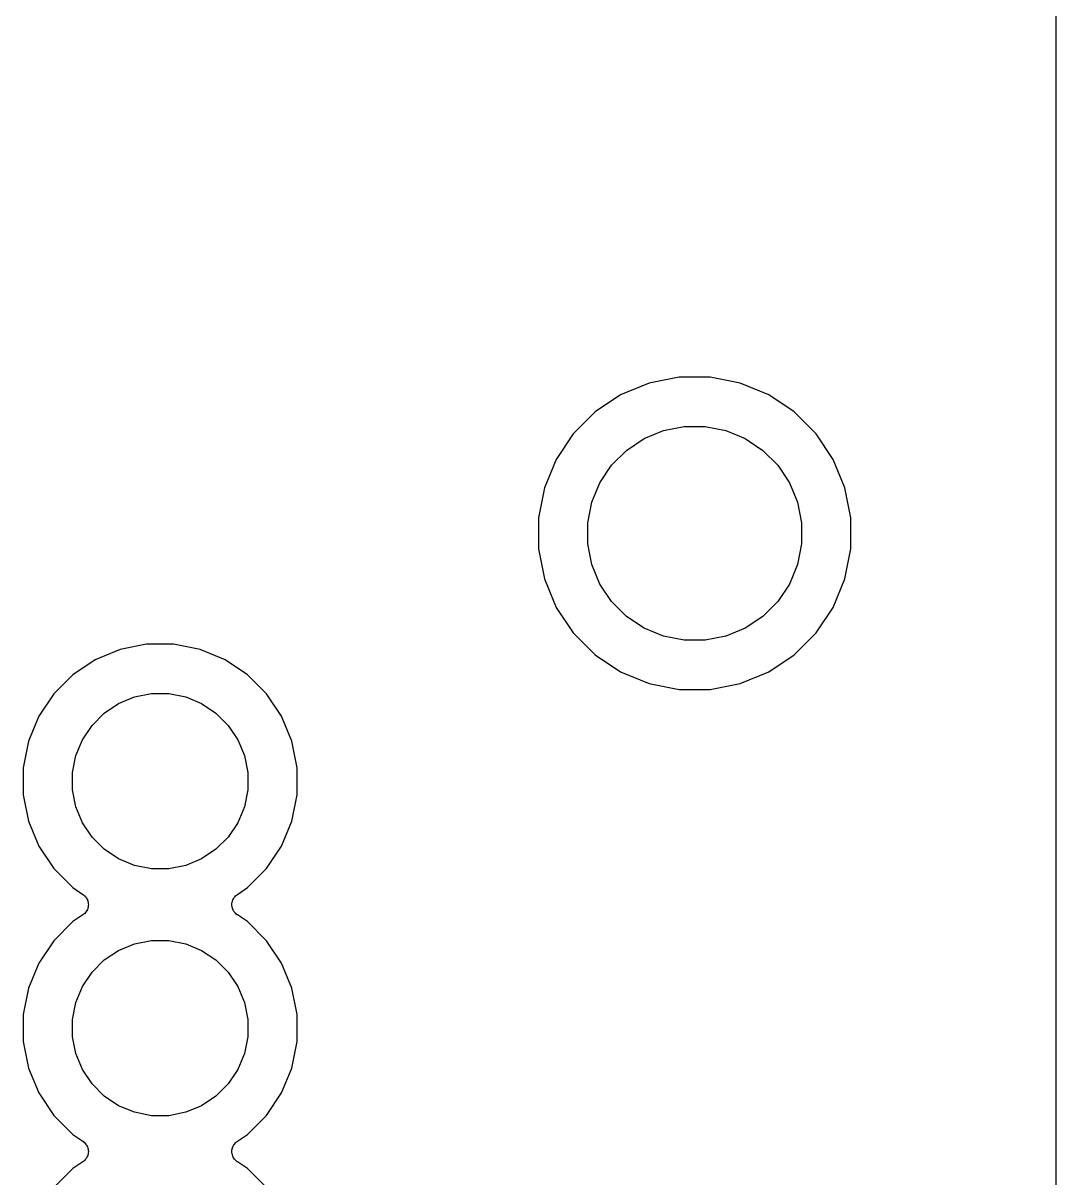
# Model space of a CAD drawing. Extents: x 0.81 to 4.31, y -4.31 to -0.81.
# Drawn here: x 3.8914 to 4.3097, y -2.4658 to -1.998 of the extents above; entities that cross this region are included whole.
import ezdxf

# ---------------------------------------------------------------- set-up
doc = ezdxf.new("R2010")
doc.units = 0
doc.header["$MEASUREMENT"] = 0
doc.layers.add('BLACK', color=7, linetype='CONTINUOUS')

msp = doc.modelspace()

# ---------------------------------------------------------------- linework, layer by layer
at = {"layer": 'BLACK', "linetype": 'CONTINUOUS'}
for p, q in [((4.30972, -1.65098), (4.30972, -3.53494)), ((4.15715, -2.14142), (4.14492, -2.14385)), ((4.16962, -2.14142), (4.15715, -2.14142)), ((4.18185, -2.14385), (4.16962, -2.14142)), ((4.14492, -2.14385), (4.1334, -2.14862)), ((4.19337, -2.14862), (4.18185, -2.14385)), ((4.1334, -2.14862), (4.12303, -2.15555)), ((4.20374, -2.15555), (4.19337, -2.14862)), ((4.12303, -2.15555), (4.11421, -2.16437)), ((4.21256, -2.16437), (4.20374, -2.15555)), ((4.11421, -2.16437), (4.10728, -2.17474)), ((4.14287, -2.16635), (4.15075, -2.16308)), ((4.15075, -2.16308), (4.15912, -2.16142)), ((4.15912, -2.16142), (4.16765, -2.16142)), ((4.16765, -2.16142), (4.17602, -2.16308)), ((4.17602, -2.16308), (4.1839, -2.16635)), ((4.21949, -2.17474), (4.21256, -2.16437)), ((4.13578, -2.17109), (4.14287, -2.16635)), ((4.1839, -2.16635), (4.19099, -2.17109)), ((4.10728, -2.17474), (4.10251, -2.18626)), ((4.12975, -2.17712), (4.13578, -2.17109)), ((4.19099, -2.17109), (4.19702, -2.17712)), ((4.22426, -2.18626), (4.21949, -2.17474)), ((4.12501, -2.18421), (4.12975, -2.17712)), ((4.19702, -2.17712), (4.20176, -2.18421)), ((4.12174, -2.19209), (4.12501, -2.18421)), ((4.20176, -2.18421), (4.20503, -2.19209)), ((4.10251, -2.18626), (4.10008, -2.19849)), ((4.22669, -2.19849), (4.22426, -2.18626)), ((4.12008, -2.20046), (4.12174, -2.19209)), ((4.20503, -2.19209), (4.20669, -2.20046)), ((4.10008, -2.19849), (4.10008, -2.21096)), ((4.22669, -2.21096), (4.22669, -2.19849)), ((4.12008, -2.20899), (4.12008, -2.20046)), ((4.20669, -2.20046), (4.20669, -2.20899)), ((4.10008, -2.21096), (4.10251, -2.22319)), ((4.12174, -2.21736), (4.12008, -2.20899)), ((4.20669, -2.20899), (4.20503, -2.21736)), ((4.22426, -2.22319), (4.22669, -2.21096)), ((4.12501, -2.22524), (4.12174, -2.21736)), ((4.20503, -2.21736), (4.20176, -2.22524)), ((4.10251, -2.22319), (4.10728, -2.23471)), ((4.12975, -2.23233), (4.12501, -2.22524)), ((4.20176, -2.22524), (4.19702, -2.23233)), ((4.21949, -2.23471), (4.22426, -2.22319)), ((4.10728, -2.23471), (4.11421, -2.24508)), ((4.13578, -2.23836), (4.12975, -2.23233)), ((4.19702, -2.23233), (4.19099, -2.23836)), ((4.21256, -2.24508), (4.21949, -2.23471)), ((4.14287, -2.2431), (4.13578, -2.23836)), ((4.19099, -2.23836), (4.1839, -2.2431)), ((4.11421, -2.24508), (4.12303, -2.2539)), ((4.15075, -2.24637), (4.14287, -2.2431)), ((4.1839, -2.2431), (4.17602, -2.24637)), ((4.20374, -2.2539), (4.21256, -2.24508)), ((3.94138, -2.24962), (3.93066, -2.25175)), ((3.95232, -2.24962), (3.94138, -2.24962)), ((3.96304, -2.25175), (3.95232, -2.24962)), ((4.15912, -2.24803), (4.15075, -2.24637)), ((4.16765, -2.24803), (4.15912, -2.24803)), ((4.17602, -2.24637), (4.16765, -2.24803)), ((3.93066, -2.25175), (3.92056, -2.25593)), ((3.97314, -2.25593), (3.96304, -2.25175)), ((4.12303, -2.2539), (4.1334, -2.26083)), ((4.19337, -2.26083), (4.20374, -2.2539)), ((3.92056, -2.25593), (3.91147, -2.26201)), ((3.98223, -2.26201), (3.97314, -2.25593)), ((3.91147, -2.26201), (3.90374, -2.26974)), ((3.98996, -2.26974), (3.98223, -2.26201)), ((4.1334, -2.26083), (4.14492, -2.2656)), ((4.18185, -2.2656), (4.19337, -2.26083)), ((4.14492, -2.2656), (4.15715, -2.26803)), ((4.15715, -2.26803), (4.16962, -2.26803)), ((4.16962, -2.26803), (4.18185, -2.2656)), ((3.90374, -2.26974), (3.89767, -2.27883)), ((3.93003, -2.27366), (3.9365, -2.27098)), ((3.9365, -2.27098), (3.94335, -2.26962)), ((3.94335, -2.26962), (3.95035, -2.26962)), ((3.95035, -2.26962), (3.95721, -2.27098)), ((3.95721, -2.27098), (3.96367, -2.27366)), ((3.99603, -2.27883), (3.98996, -2.26974)), ((3.91928, -2.28249), (3.92422, -2.27754)), ((3.92422, -2.27754), (3.93003, -2.27366)), ((3.96367, -2.27366), (3.96948, -2.27754)), ((3.96948, -2.27754), (3.97443, -2.28249)), ((3.89767, -2.27883), (3.89348, -2.28893)), ((3.91539, -2.2883), (3.91928, -2.28249)), ((3.97443, -2.28249), (3.97831, -2.2883)), ((4.00022, -2.28893), (3.99603, -2.27883)), ((3.89348, -2.28893), (3.89135, -2.29965)), ((3.91271, -2.29476), (3.91539, -2.2883)), ((3.97831, -2.2883), (3.98099, -2.29476)), ((4.00235, -2.29965), (4.00022, -2.28893)), ((3.91135, -2.30162), (3.91271, -2.29476)), ((3.98099, -2.29476), (3.98235, -2.30162)), ((3.89135, -2.29965), (3.89135, -2.31058)), ((4.00235, -2.31058), (4.00235, -2.29965)), ((3.91135, -2.30861), (3.91135, -2.30162)), ((3.98235, -2.30162), (3.98235, -2.30861)), ((3.89135, -2.31058), (3.89348, -2.32131)), ((3.91271, -2.31547), (3.91135, -2.30861)), ((3.98235, -2.30861), (3.98099, -2.31547)), ((4.00022, -2.32131), (4.00235, -2.31058)), ((3.91539, -2.32193), (3.91271, -2.31547)), ((3.98099, -2.31547), (3.97831, -2.32193)), ((3.89348, -2.32131), (3.89767, -2.33141)), ((3.91928, -2.32775), (3.91539, -2.32193)), ((3.97831, -2.32193), (3.97443, -2.32775)), ((3.99603, -2.33141), (4.00022, -2.32131)), ((3.92422, -2.33269), (3.91928, -2.32775)), ((3.97443, -2.32775), (3.96948, -2.33269)), ((3.89767, -2.33141), (3.90374, -2.3405)), ((3.93003, -2.33658), (3.92422, -2.33269)), ((3.96948, -2.33269), (3.96367, -2.33658)), ((3.98996, -2.3405), (3.99603, -2.33141)), ((3.9365, -2.33925), (3.93003, -2.33658)), ((3.96367, -2.33658), (3.95721, -2.33925)), ((3.90374, -2.3405), (3.91147, -2.34823)), ((3.94335, -2.34062), (3.9365, -2.33925)), ((3.95035, -2.34062), (3.94335, -2.34062)), ((3.95721, -2.33925), (3.95035, -2.34062)), ((3.98223, -2.34823), (3.98996, -2.3405)), ((3.91147, -2.34823), (3.91556, -2.35096)), ((3.97814, -2.35096), (3.98223, -2.34823)), ((3.91556, -2.35096), (3.9156, -2.35098)), ((3.9156, -2.35098), (3.9156, -2.35099)), ((3.9156, -2.35099), (3.9156, -2.35099)), ((3.9156, -2.35099), (3.91562, -2.351)), ((3.91562, -2.351), (3.91599, -2.35131)), ((3.91599, -2.35131), (3.91635, -2.35161)), ((3.91635, -2.35161), (3.91635, -2.35162)), ((3.91635, -2.35162), (3.91637, -2.35163)), ((3.91637, -2.35163), (3.91667, -2.352)), ((3.91667, -2.352), (3.91696, -2.35237)), ((3.91696, -2.35237), (3.91697, -2.35238)), ((3.91697, -2.35238), (3.91697, -2.35239)), ((3.91697, -2.35239), (3.91719, -2.35281)), ((3.91719, -2.35281), (3.91741, -2.35323)), ((3.97631, -2.35317), (3.97654, -2.35275)), ((3.97654, -2.35275), (3.97676, -2.35233)), ((3.97676, -2.35233), (3.97677, -2.35232)), ((3.97677, -2.35232), (3.97678, -2.35231)), ((3.97678, -2.35231), (3.97708, -2.35195)), ((3.97708, -2.35195), (3.97738, -2.35158)), ((3.97738, -2.35158), (3.97739, -2.35157)), ((3.97739, -2.35157), (3.9774, -2.35156)), ((3.9774, -2.35156), (3.97777, -2.35126)), ((3.97777, -2.35126), (3.97814, -2.35096)), ((3.91716, -2.35748), (3.91694, -2.3579)), ((3.91739, -2.35707), (3.91716, -2.35748)), ((3.9174, -2.35704), (3.91739, -2.35706)), ((3.91739, -2.35706), (3.91739, -2.35707)), ((3.91754, -2.35659), (3.9174, -2.35704)), ((3.91741, -2.35323), (3.91742, -2.35325)), ((3.91742, -2.35325), (3.91742, -2.35326)), ((3.91742, -2.35326), (3.91756, -2.35371)), ((3.91768, -2.35614), (3.91754, -2.35659)), ((3.91756, -2.35371), (3.91769, -2.35417)), ((3.91773, -2.35564), (3.91768, -2.35611)), ((3.91768, -2.35611), (3.91768, -2.35612)), ((3.91768, -2.35612), (3.91768, -2.35614)), ((3.91769, -2.35417), (3.91769, -2.35418)), ((3.91769, -2.35418), (3.9177, -2.35419)), ((3.9177, -2.35419), (3.91774, -2.35466)), ((3.91778, -2.35517), (3.91773, -2.35564)), ((3.91774, -2.35466), (3.91778, -2.35514)), ((3.91778, -2.35514), (3.91778, -2.35515)), ((3.91778, -2.35515), (3.91778, -2.35517)), ((3.97592, -2.35507), (3.97597, -2.3546)), ((3.97592, -2.35508), (3.97592, -2.35507)), ((3.97592, -2.3551), (3.97592, -2.35508)), ((3.97596, -2.35557), (3.97592, -2.3551)), ((3.976, -2.35604), (3.97596, -2.35557)), ((3.97597, -2.3546), (3.97602, -2.35413)), ((3.97601, -2.35605), (3.976, -2.35604)), ((3.97601, -2.35607), (3.97601, -2.35605)), ((3.97614, -2.35653), (3.97601, -2.35607)), ((3.97602, -2.3541), (3.97616, -2.35365)), ((3.97602, -2.35411), (3.97602, -2.3541)), ((3.97602, -2.35413), (3.97602, -2.35411)), ((3.97628, -2.35698), (3.97614, -2.35653)), ((3.97616, -2.35365), (3.9763, -2.35319)), ((3.97628, -2.35699), (3.97628, -2.35698)), ((3.97629, -2.357), (3.97628, -2.35699)), ((3.97651, -2.35742), (3.97629, -2.357)), ((3.9763, -2.35319), (3.97631, -2.35318)), ((3.97631, -2.35318), (3.97631, -2.35317)), ((3.97673, -2.35784), (3.97651, -2.35742)), ((3.91147, -2.36201), (3.90374, -2.36974)), ((3.91556, -2.35928), (3.91147, -2.36201)), ((3.91593, -2.35897), (3.91556, -2.35928)), ((3.9163, -2.35868), (3.91593, -2.35897)), ((3.91631, -2.35867), (3.9163, -2.35868)), ((3.91632, -2.35866), (3.91631, -2.35867)), ((3.91662, -2.35829), (3.91632, -2.35866)), ((3.91692, -2.35792), (3.91662, -2.35829)), ((3.91693, -2.35791), (3.91692, -2.35792)), ((3.91694, -2.3579), (3.91693, -2.35791)), ((3.97673, -2.35786), (3.97673, -2.35784)), ((3.97674, -2.35787), (3.97673, -2.35786)), ((3.97704, -2.35823), (3.97674, -2.35787)), ((3.97734, -2.35861), (3.97704, -2.35823)), ((3.97735, -2.35862), (3.97734, -2.35861)), ((3.97735, -2.35863), (3.97735, -2.35862)), ((3.97771, -2.35893), (3.97735, -2.35863)), ((3.97808, -2.35924), (3.97771, -2.35893)), ((3.9781, -2.35925), (3.97808, -2.35924)), ((3.97814, -2.35928), (3.9781, -2.35925)), ((3.9781, -2.35925), (3.9781, -2.35925)), ((3.9781, -2.35925), (3.9781, -2.35925)), ((3.98223, -2.36201), (3.97814, -2.35928)), ((3.98996, -2.36974), (3.98223, -2.36201)), ((3.90374, -2.36974), (3.89767, -2.37883)), ((3.93003, -2.37366), (3.9365, -2.37098)), ((3.9365, -2.37098), (3.94335, -2.36962)), ((3.94335, -2.36962), (3.95035, -2.36962)), ((3.95035, -2.36962), (3.95721, -2.37098)), ((3.95721, -2.37098), (3.96367, -2.37366)), ((3.99603, -2.37883), (3.98996, -2.36974)), ((3.92422, -2.37754), (3.93003, -2.37366)), ((3.96367, -2.37366), (3.96948, -2.37754)), ((3.89767, -2.37883), (3.89348, -2.38893)), ((3.91928, -2.38249), (3.92422, -2.37754)), ((3.96948, -2.37754), (3.97443, -2.38249)), ((4.00022, -2.38893), (3.99603, -2.37883)), ((3.91539, -2.3883), (3.91928, -2.38249)), ((3.97443, -2.38249), (3.97831, -2.3883)), ((3.89348, -2.38893), (3.89135, -2.39965)), ((3.91271, -2.39476), (3.91539, -2.3883)), ((3.97831, -2.3883), (3.98099, -2.39476)), ((4.00235, -2.39965), (4.00022, -2.38893)), ((3.91135, -2.40162), (3.91271, -2.39476)), ((3.98099, -2.39476), (3.98235, -2.40162)), ((3.89135, -2.39965), (3.89135, -2.41058)), ((4.00235, -2.41058), (4.00235, -2.39965)), ((3.91135, -2.40861), (3.91135, -2.40162)), ((3.98235, -2.40162), (3.98235, -2.40861)), ((3.91271, -2.41547), (3.91135, -2.40861)), ((3.98235, -2.40861), (3.98099, -2.41547)), ((3.89135, -2.41058), (3.89348, -2.42131)), ((4.00022, -2.42131), (4.00235, -2.41058)), ((3.91539, -2.42193), (3.91271, -2.41547)), ((3.98099, -2.41547), (3.97831, -2.42193)), ((3.89348, -2.42131), (3.89767, -2.43141)), ((3.91928, -2.42775), (3.91539, -2.42193)), ((3.97831, -2.42193), (3.97443, -2.42775)), ((3.99603, -2.43141), (4.00022, -2.42131)), ((3.92422, -2.43269), (3.91928, -2.42775)), ((3.97443, -2.42775), (3.96948, -2.43269)), ((3.89767, -2.43141), (3.90374, -2.4405)), ((3.98996, -2.4405), (3.99603, -2.43141)), ((3.93003, -2.43658), (3.92422, -2.43269)), ((3.9365, -2.43925), (3.93003, -2.43658)), ((3.96367, -2.43658), (3.95721, -2.43925)), ((3.96948, -2.43269), (3.96367, -2.43658)), ((3.90374, -2.4405), (3.91147, -2.44823)), ((3.94335, -2.44062), (3.9365, -2.43925)), ((3.95035, -2.44062), (3.94335, -2.44062)), ((3.95721, -2.43925), (3.95035, -2.44062)), ((3.98223, -2.44823), (3.98996, -2.4405)), ((3.91147, -2.44823), (3.91556, -2.45096)), ((3.91556, -2.45096), (3.9156, -2.45098)), ((3.9156, -2.45098), (3.9156, -2.45099)), ((3.9156, -2.45099), (3.9156, -2.45099)), ((3.9156, -2.45099), (3.91562, -2.451)), ((3.91562, -2.451), (3.91599, -2.45131)), ((3.97777, -2.45126), (3.97814, -2.45096)), ((3.97814, -2.45096), (3.98223, -2.44823)), ((3.91599, -2.45131), (3.91635, -2.45161)), ((3.91635, -2.45161), (3.91635, -2.45162)), ((3.91635, -2.45162), (3.91637, -2.45163)), ((3.91637, -2.45163), (3.91667, -2.452)), ((3.91667, -2.452), (3.91696, -2.45237)), ((3.91696, -2.45237), (3.91697, -2.45238)), ((3.91697, -2.45238), (3.91697, -2.45239)), ((3.91697, -2.45239), (3.91719, -2.45281)), ((3.91719, -2.45281), (3.91741, -2.45323)), ((3.91741, -2.45323), (3.91742, -2.45325)), ((3.91742, -2.45325), (3.91742, -2.45326)), ((3.91742, -2.45326), (3.91756, -2.45371)), ((3.91756, -2.45371), (3.91769, -2.45417)), ((3.91773, -2.45564), (3.91768, -2.45611)), ((3.91769, -2.45417), (3.91769, -2.45418)), ((3.91769, -2.45418), (3.9177, -2.45419)), ((3.9177, -2.45419), (3.91774, -2.45466)), ((3.91778, -2.45517), (3.91773, -2.45564)), ((3.91774, -2.45466), (3.91778, -2.45514)), ((3.91778, -2.45514), (3.91778, -2.45515)), ((3.91778, -2.45515), (3.91778, -2.45517)), ((3.97592, -2.45507), (3.97597, -2.4546)), ((3.97592, -2.45508), (3.97592, -2.45507)), ((3.97592, -2.4551), (3.97592, -2.45508)), ((3.97596, -2.45557), (3.97592, -2.4551)), ((3.976, -2.45604), (3.97596, -2.45557)), ((3.97597, -2.4546), (3.97602, -2.45413)), ((3.97602, -2.4541), (3.97616, -2.45365)), ((3.97602, -2.45411), (3.97602, -2.4541)), ((3.97602, -2.45413), (3.97602, -2.45411)), ((3.97616, -2.45365), (3.9763, -2.45319)), ((3.9763, -2.45319), (3.97631, -2.45318)), ((3.97631, -2.45317), (3.97654, -2.45275)), ((3.97631, -2.45318), (3.97631, -2.45317)), ((3.97654, -2.45275), (3.97676, -2.45233)), ((3.97676, -2.45233), (3.97677, -2.45232)), ((3.97677, -2.45232), (3.97678, -2.45231)), ((3.97678, -2.45231), (3.97708, -2.45195)), ((3.97708, -2.45195), (3.97738, -2.45158)), ((3.97738, -2.45158), (3.97739, -2.45157)), ((3.97739, -2.45157), (3.9774, -2.45156)), ((3.9774, -2.45156), (3.97777, -2.45126)), ((3.91556, -2.45928), (3.91147, -2.46201)), ((3.91593, -2.45897), (3.91556, -2.45928)), ((3.9163, -2.45868), (3.91593, -2.45897)), ((3.91631, -2.45867), (3.9163, -2.45868)), ((3.91632, -2.45866), (3.91631, -2.45867)), ((3.91662, -2.45829), (3.91632, -2.45866)), ((3.91692, -2.45792), (3.91662, -2.45829)), ((3.91693, -2.45791), (3.91692, -2.45792)), ((3.91694, -2.4579), (3.91693, -2.45791)), ((3.91716, -2.45748), (3.91694, -2.4579)), ((3.91739, -2.45707), (3.91716, -2.45748)), ((3.9174, -2.45704), (3.91739, -2.45706)), ((3.91739, -2.45706), (3.91739, -2.45707)), ((3.91754, -2.45659), (3.9174, -2.45704)), ((3.91768, -2.45614), (3.91754, -2.45659)), ((3.91768, -2.45611), (3.91768, -2.45612)), ((3.91768, -2.45612), (3.91768, -2.45614)), ((3.97601, -2.45605), (3.976, -2.45604)), ((3.97601, -2.45607), (3.97601, -2.45605)), ((3.97614, -2.45653), (3.97601, -2.45607)), ((3.97628, -2.45698), (3.97614, -2.45653)), ((3.97628, -2.45699), (3.97628, -2.45698)), ((3.97629, -2.457), (3.97628, -2.45699)), ((3.97651, -2.45742), (3.97629, -2.457)), ((3.97673, -2.45784), (3.97651, -2.45742)), ((3.97673, -2.45786), (3.97673, -2.45784)), ((3.97674, -2.45787), (3.97673, -2.45786)), ((3.97704, -2.45823), (3.97674, -2.45787)), ((3.97734, -2.45861), (3.97704, -2.45823)), ((3.97735, -2.45862), (3.97734, -2.45861)), ((3.97735, -2.45863), (3.97735, -2.45862)), ((3.97771, -2.45893), (3.97735, -2.45863)), ((3.97808, -2.45924), (3.97771, -2.45893)), ((3.9781, -2.45925), (3.97808, -2.45924)), ((3.97814, -2.45928), (3.9781, -2.45925)), ((3.9781, -2.45925), (3.9781, -2.45925)), ((3.9781, -2.45925), (3.9781, -2.45925)), ((3.98223, -2.46201), (3.97814, -2.45928)), ((3.91147, -2.46201), (3.90374, -2.46974)), ((3.98996, -2.46974), (3.98223, -2.46201))]:
    msp.add_line(p, q, dxfattribs=at)

doc.saveas('drawing.dxf')
